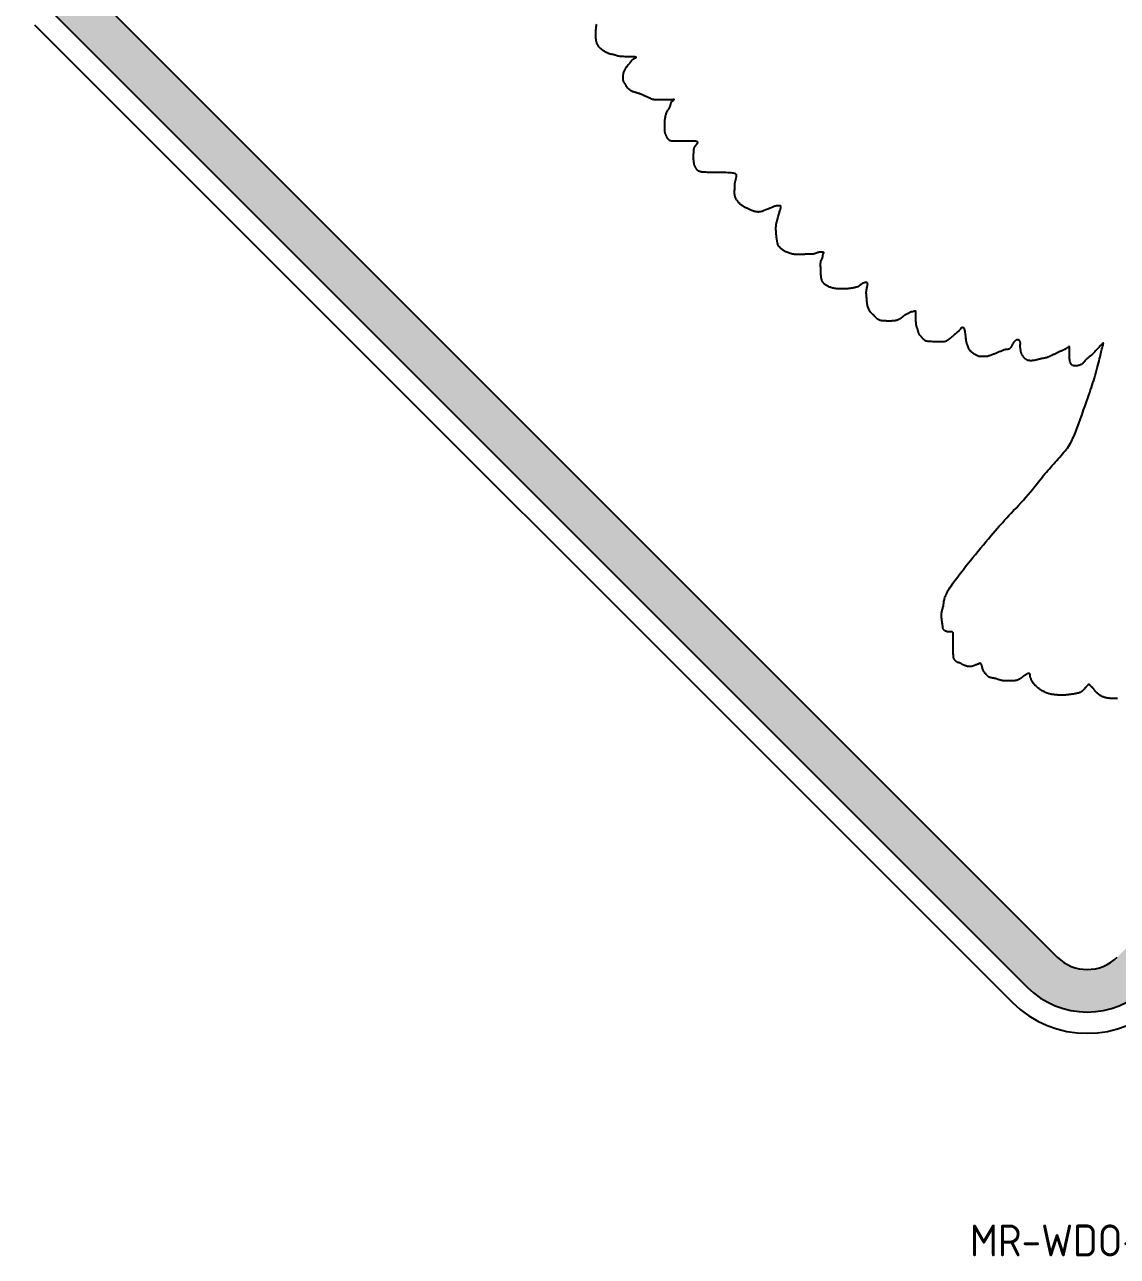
# Model space of a CAD drawing. Extents: x 126 to 330, y 31 to 256.
# Drawn here: x 128 to 230.7, y 30.9 to 146.7 of the extents above; entities that cross this region are included whole.
import ezdxf

# ---------------------------------------------------------------- set-up
doc = ezdxf.new("R2010")
doc.units = 0
doc.linetypes.add('CENTERX2', pattern=[101.6, 63.5, -12.7, 12.7, -12.7])
for name, color, linetype in [('L35', 3, 'CONTINUOUS'), ('T25', 1, 'CONTINUOUS'), ('TBLK25', 1, 'CONTINUOUS')]:
    doc.layers.add(name, color=color, linetype=linetype)
doc.styles.add('ISO', font='iso.shx')

msp = doc.modelspace()

# ---------------------------------------------------------------- hatches: boundary and pattern name
at = {"layer": 'TBLK25', "linetype": 'CENTERX2'}
h = msp.add_hatch(color=256, dxfattribs=at)
h.paths.add_polyline_path([(322.67, 156.64, -0.198872), (323.84, 153.82), (327.84, 153.82, 0.198872), (325.49, 159.47), (233.57, 251.4, 0.198872), (227.91, 253.74), (227.91, 249.74, -0.198872), (230.74, 248.57)])
h.paths.add_polyline_path([(225.09, 248.57, -0.198952), (227.91, 249.74), (227.91, 253.74, 0.198952), (222.26, 251.4), (130.33, 159.47, 0.198872), (127.99, 153.82), (131.99, 153.82, -0.198872), (133.16, 156.64)])
h.paths.add_polyline_path([(222.26, 56.23, 0.198925), (227.91, 53.89), (227.91, 57.89, -0.198897), (225.09, 59.06), (133.16, 150.99, -0.198952), (131.99, 153.82), (127.99, 153.82, 0.198952), (130.33, 148.16)])
h.paths.add_polyline_path([(230.74, 59.06, -0.198928), (227.91, 57.89), (227.91, 53.89, 0.1989), (233.57, 56.23), (325.49, 148.16, 0.198952), (327.84, 153.82), (323.84, 153.82, -0.198952), (322.67, 150.99)])

# ---------------------------------------------------------------- linework, layer by layer
at = {"layer": 'L35'}
msp.add_line((128.92, 146.74), (220.84, 54.82), dxfattribs=at)
at = {"layer": 'L35', "linetype": 'Continuous'}
msp.add_lwpolyline([(230.75, 83.36), (230.66, 83.36), (230.56, 83.36), (230.47, 83.36), (230.38, 83.36), (230.3, 83.37), (230.22, 83.37), (230.15, 83.37), (230.08, 83.38), (230.02, 83.38), (229.96, 83.39), (229.9, 83.4), (229.84, 83.41), (229.78, 83.42), (229.72, 83.43), (229.66, 83.45), (229.59, 83.46), (229.53, 83.48), (229.47, 83.5), (229.41, 83.52), (229.35, 83.54), (229.29, 83.57), (229.23, 83.59), (229.18, 83.62), (229.13, 83.65), (229.08, 83.68), (229.04, 83.71), (229, 83.74), (228.96, 83.78), (228.92, 83.81), (228.89, 83.84), (228.86, 83.87), (228.82, 83.9), (228.79, 83.93), (228.77, 83.95), (228.74, 83.98), (228.71, 84.01), (228.69, 84.04), (228.66, 84.07), (228.64, 84.1), (228.62, 84.13), (228.6, 84.17), (228.57, 84.2), (228.55, 84.23), (228.53, 84.26), (228.51, 84.29), (228.48, 84.32), (228.46, 84.34), (228.43, 84.37), (228.41, 84.39), (228.38, 84.41), (228.36, 84.44), (228.33, 84.46), (228.31, 84.48), (228.28, 84.5), (228.26, 84.53), (228.24, 84.55), (228.22, 84.58), (228.2, 84.6), (228.18, 84.62), (228.16, 84.64), (228.14, 84.66), (228.12, 84.68), (228.11, 84.69), (228.09, 84.7), (228.07, 84.7), (228.06, 84.7), (228.05, 84.7), (228.03, 84.7), (228.02, 84.69), (228, 84.69), (227.99, 84.67), (227.98, 84.66), (227.96, 84.64), (227.95, 84.63), (227.93, 84.61), (227.92, 84.59), (227.9, 84.57), (227.89, 84.55), (227.87, 84.53), (227.85, 84.51), (227.83, 84.49), (227.81, 84.46), (227.79, 84.44), (227.76, 84.41), (227.73, 84.38), (227.7, 84.34), (227.66, 84.3), (227.62, 84.26), (227.58, 84.22), (227.54, 84.17), (227.5, 84.13), (227.45, 84.08), (227.4, 84.04), (227.35, 84.01), (227.31, 83.98), (227.26, 83.95), (227.21, 83.93), (227.16, 83.91), (227.1, 83.89), (227.05, 83.87), (226.99, 83.86), (226.92, 83.85), (226.85, 83.83), (226.78, 83.82), (226.7, 83.81), (226.62, 83.79), (226.54, 83.78), (226.46, 83.77), (226.38, 83.76), (226.3, 83.75), (226.22, 83.74), (226.15, 83.73), (226.08, 83.72), (226.01, 83.71), (225.94, 83.71), (225.87, 83.7), (225.81, 83.7), (225.75, 83.69), (225.69, 83.69), (225.63, 83.69), (225.57, 83.69), (225.51, 83.69), (225.46, 83.69), (225.4, 83.69), (225.34, 83.69), (225.28, 83.69), (225.22, 83.7), (225.15, 83.7), (225.09, 83.71), (225.03, 83.71), (224.96, 83.72), (224.9, 83.72), (224.83, 83.73), (224.77, 83.74), (224.7, 83.75), (224.64, 83.75), (224.57, 83.76), (224.51, 83.77), (224.44, 83.79), (224.37, 83.8), (224.3, 83.82), (224.22, 83.85), (224.14, 83.88), (224.06, 83.91), (223.98, 83.95), (223.89, 83.99), (223.81, 84.03), (223.73, 84.07), (223.65, 84.11), (223.58, 84.15), (223.52, 84.19), (223.46, 84.23), (223.41, 84.27), (223.36, 84.31), (223.31, 84.34), (223.27, 84.38), (223.23, 84.41), (223.19, 84.45), (223.15, 84.49), (223.11, 84.53), (223.06, 84.57), (223.02, 84.61), (222.99, 84.65), (222.95, 84.7), (222.91, 84.74), (222.87, 84.79), (222.83, 84.85), (222.8, 84.9), (222.76, 84.95), (222.73, 85.01), (222.7, 85.06), (222.67, 85.11), (222.65, 85.16), (222.63, 85.21), (222.61, 85.25), (222.59, 85.29), (222.58, 85.32), (222.57, 85.36), (222.56, 85.39), (222.55, 85.42), (222.55, 85.45), (222.55, 85.48), (222.54, 85.51), (222.54, 85.54), (222.54, 85.57), (222.53, 85.6), (222.53, 85.63), (222.52, 85.65), (222.51, 85.68), (222.5, 85.69), (222.49, 85.71), (222.47, 85.72), (222.45, 85.73), (222.42, 85.73), (222.39, 85.73), (222.37, 85.72), (222.33, 85.72), (222.3, 85.7), (222.27, 85.69), (222.23, 85.67), (222.19, 85.65), (222.16, 85.63), (222.12, 85.61), (222.08, 85.58), (222.05, 85.56), (222.01, 85.53), (221.98, 85.51), (221.95, 85.49), (221.92, 85.46), (221.89, 85.44), (221.86, 85.42), (221.83, 85.4), (221.8, 85.38), (221.77, 85.35), (221.74, 85.33), (221.71, 85.3), (221.67, 85.28), (221.64, 85.25), (221.6, 85.23), (221.57, 85.21), (221.53, 85.18), (221.49, 85.16), (221.45, 85.14), (221.4, 85.13), (221.36, 85.11), (221.31, 85.1), (221.26, 85.08), (221.21, 85.07), (221.16, 85.06), (221.1, 85.05), (221.04, 85.05), (220.98, 85.04), (220.92, 85.04), (220.85, 85.04), (220.78, 85.04), (220.71, 85.04), (220.64, 85.04), (220.57, 85.04), (220.49, 85.04), (220.42, 85.04), (220.34, 85.04), (220.27, 85.04), (220.19, 85.04), (220.12, 85.04), (220.05, 85.05), (219.98, 85.05), (219.92, 85.06), (219.86, 85.07), (219.81, 85.08), (219.75, 85.09), (219.7, 85.11), (219.65, 85.12), (219.6, 85.14), (219.55, 85.15), (219.5, 85.17), (219.45, 85.19), (219.39, 85.21), (219.34, 85.22), (219.29, 85.24), (219.24, 85.26), (219.19, 85.27), (219.13, 85.28), (219.08, 85.29), (219.03, 85.3), (218.99, 85.3), (218.94, 85.31), (218.89, 85.32), (218.85, 85.33), (218.8, 85.34), (218.76, 85.35), (218.71, 85.37), (218.67, 85.39), (218.63, 85.42), (218.58, 85.45), (218.54, 85.49), (218.5, 85.53), (218.46, 85.57), (218.41, 85.62), (218.37, 85.68), (218.32, 85.73), (218.28, 85.79), (218.24, 85.85), (218.2, 85.92), (218.16, 85.98), (218.13, 86.05), (218.1, 86.12), (218.07, 86.19), (218.05, 86.25), (218.03, 86.32), (218.02, 86.38), (218.01, 86.44), (217.99, 86.49), (217.98, 86.54), (217.96, 86.58), (217.94, 86.61), (217.92, 86.64), (217.9, 86.66), (217.88, 86.67), (217.86, 86.68), (217.84, 86.69), (217.82, 86.69), (217.8, 86.69), (217.78, 86.68), (217.77, 86.68), (217.76, 86.67), (217.74, 86.66), (217.73, 86.65), (217.71, 86.63), (217.69, 86.62), (217.67, 86.61), (217.64, 86.6), (217.61, 86.59), (217.57, 86.58), (217.54, 86.57), (217.5, 86.55), (217.46, 86.54), (217.42, 86.53), (217.38, 86.51), (217.34, 86.5), (217.3, 86.48), (217.27, 86.46), (217.23, 86.45), (217.19, 86.43), (217.15, 86.42), (217.11, 86.4), (217.07, 86.39), (217.02, 86.38), (216.98, 86.38), (216.93, 86.37), (216.88, 86.37), (216.82, 86.37), (216.77, 86.38), (216.72, 86.38), (216.66, 86.39), (216.61, 86.4), (216.56, 86.42), (216.5, 86.43), (216.45, 86.45), (216.4, 86.47), (216.36, 86.48), (216.31, 86.5), (216.28, 86.52), (216.24, 86.53), (216.21, 86.55), (216.18, 86.57), (216.15, 86.58), (216.13, 86.59), (216.11, 86.61), (216.09, 86.62), (216.07, 86.64), (216.05, 86.65), (216.03, 86.66), (216.01, 86.67), (215.99, 86.69), (215.96, 86.7), (215.94, 86.71), (215.92, 86.72), (215.9, 86.73), (215.87, 86.73), (215.85, 86.74), (215.82, 86.74), (215.79, 86.75), (215.77, 86.75), (215.74, 86.76), (215.71, 86.77), (215.68, 86.79), (215.65, 86.81), (215.62, 86.83), (215.59, 86.86), (215.56, 86.88), (215.53, 86.91), (215.5, 86.94), (215.47, 86.97), (215.44, 87), (215.42, 87.03), (215.4, 87.07), (215.38, 87.1), (215.37, 87.13), (215.36, 87.17), (215.34, 87.22), (215.34, 87.28), (215.33, 87.34), (215.32, 87.41), (215.32, 87.49), (215.31, 87.58), (215.31, 87.68), (215.31, 87.79), (215.31, 87.9), (215.31, 88.02), (215.31, 88.15), (215.31, 88.28), (215.31, 88.41), (215.31, 88.55), (215.31, 88.68), (215.31, 88.81), (215.31, 88.93), (215.31, 89.04), (215.31, 89.14), (215.31, 89.23), (215.31, 89.31), (215.31, 89.37), (215.31, 89.42), (215.3, 89.47), (215.29, 89.51), (215.29, 89.54), (215.27, 89.57), (215.26, 89.59), (215.24, 89.6), (215.22, 89.62), (215.2, 89.63), (215.17, 89.64), (215.14, 89.64), (215.11, 89.65), (215.08, 89.65), (215.05, 89.65), (215.02, 89.64), (214.99, 89.64), (214.96, 89.64), (214.92, 89.64), (214.89, 89.64), (214.86, 89.64), (214.82, 89.64), (214.79, 89.64), (214.75, 89.65), (214.72, 89.66), (214.69, 89.67), (214.66, 89.68), (214.62, 89.7), (214.59, 89.71), (214.56, 89.73), (214.53, 89.75), (214.5, 89.76), (214.47, 89.78), (214.45, 89.8), (214.43, 89.83), (214.4, 89.85), (214.39, 89.87), (214.37, 89.9), (214.36, 89.93), (214.35, 89.96), (214.34, 89.99), (214.34, 90.03), (214.33, 90.07), (214.33, 90.11), (214.32, 90.16), (214.32, 90.21), (214.31, 90.28), (214.3, 90.34), (214.29, 90.41), (214.28, 90.48), (214.27, 90.56), (214.26, 90.64), (214.25, 90.71), (214.24, 90.79), (214.23, 90.87), (214.22, 90.95), (214.21, 91.02), (214.21, 91.1), (214.2, 91.17), (214.21, 91.25), (214.21, 91.32), (214.22, 91.4), (214.23, 91.47), (214.25, 91.54), (214.26, 91.62), (214.28, 91.69), (214.3, 91.77), (214.32, 91.85), (214.34, 91.92), (214.36, 92), (214.38, 92.08), (214.39, 92.16), (214.4, 92.24), (214.42, 92.32), (214.43, 92.4), (214.44, 92.49), (214.46, 92.58), (214.48, 92.67), (214.5, 92.76), (214.53, 92.86), (214.56, 92.96), (214.6, 93.06), (214.65, 93.17), (214.7, 93.29), (214.76, 93.42), (214.84, 93.55), (214.93, 93.69), (215.02, 93.85), (215.13, 94), (215.24, 94.16), (215.36, 94.33), (215.48, 94.5), (215.61, 94.66), (215.73, 94.83), (215.86, 95), (215.99, 95.16), (216.12, 95.33), (216.26, 95.51), (216.41, 95.7), (216.57, 95.9), (216.75, 96.12), (216.94, 96.36), (217.16, 96.63), (217.39, 96.91), (217.63, 97.21), (217.88, 97.51), (218.14, 97.81), (218.38, 98.11), (218.62, 98.4), (218.85, 98.66), (219.05, 98.91), (219.25, 99.14), (219.43, 99.35), (219.61, 99.55), (219.78, 99.75), (219.96, 99.94), (220.14, 100.14), (220.34, 100.35), (220.54, 100.57), (220.76, 100.8), (220.99, 101.04), (221.22, 101.28), (221.45, 101.53), (221.69, 101.79), (221.92, 102.04), (222.14, 102.3), (222.36, 102.55), (222.56, 102.8), (222.76, 103.04), (222.95, 103.28), (223.13, 103.51), (223.3, 103.73), (223.47, 103.94), (223.63, 104.14), (223.78, 104.32), (223.93, 104.5), (224.07, 104.67), (224.21, 104.83), (224.35, 104.98), (224.48, 105.14), (224.62, 105.29), (224.76, 105.44), (224.9, 105.6), (225.04, 105.76), (225.18, 105.92), (225.32, 106.08), (225.45, 106.23), (225.59, 106.39), (225.71, 106.53), (225.83, 106.67), (225.94, 106.8), (226.05, 106.93), (226.15, 107.07), (226.25, 107.23), (226.35, 107.4), (226.46, 107.6), (226.57, 107.85), (226.7, 108.13), (226.83, 108.47), (226.97, 108.84), (227.12, 109.25), (227.27, 109.67), (227.42, 110.09), (227.57, 110.51), (227.71, 110.91), (227.83, 111.28), (227.95, 111.61), (228.05, 111.9), (228.15, 112.16), (228.23, 112.4), (228.31, 112.62), (228.38, 112.84), (228.45, 113.05), (228.52, 113.27), (228.59, 113.5), (228.65, 113.74), (228.72, 113.98), (228.79, 114.22), (228.85, 114.46), (228.91, 114.69), (228.96, 114.92), (229.02, 115.13), (229.07, 115.32), (229.11, 115.5), (229.15, 115.66), (229.19, 115.82), (229.23, 115.96), (229.26, 116.09), (229.29, 116.21), (229.32, 116.32), (229.35, 116.43), (229.38, 116.53), (229.4, 116.62), (229.42, 116.69), (229.43, 116.75), (229.42, 116.79), (229.41, 116.81), (229.38, 116.8), (229.33, 116.77), (229.28, 116.71), (229.21, 116.64), (229.13, 116.55), (229.05, 116.45), (228.96, 116.35), (228.87, 116.25), (228.78, 116.15), (228.7, 116.06), (228.62, 115.98), (228.55, 115.9), (228.47, 115.83), (228.4, 115.76), (228.33, 115.7), (228.26, 115.64), (228.2, 115.58), (228.13, 115.52), (228.06, 115.47), (228, 115.41), (227.93, 115.36), (227.87, 115.31), (227.82, 115.26), (227.77, 115.21), (227.72, 115.17), (227.68, 115.12), (227.64, 115.08), (227.61, 115.05), (227.58, 115.01), (227.55, 114.98), (227.53, 114.95), (227.5, 114.92), (227.48, 114.89), (227.45, 114.86), (227.42, 114.84), (227.39, 114.81), (227.36, 114.79), (227.32, 114.77), (227.29, 114.76), (227.26, 114.74), (227.22, 114.73), (227.19, 114.71), (227.15, 114.7), (227.12, 114.69), (227.09, 114.68), (227.05, 114.68), (227.02, 114.67), (226.99, 114.67), (226.95, 114.66), (226.92, 114.66), (226.88, 114.66), (226.85, 114.66), (226.82, 114.66), (226.78, 114.66), (226.75, 114.66), (226.72, 114.66), (226.69, 114.66), (226.66, 114.67), (226.63, 114.67), (226.6, 114.68), (226.58, 114.68), (226.55, 114.69), (226.53, 114.7), (226.5, 114.71), (226.48, 114.73), (226.46, 114.74), (226.45, 114.76), (226.43, 114.77), (226.41, 114.79), (226.4, 114.81), (226.38, 114.83), (226.37, 114.86), (226.36, 114.88), (226.34, 114.9), (226.33, 114.93), (226.32, 114.96), (226.3, 114.99), (226.29, 115.02), (226.28, 115.06), (226.27, 115.1), (226.27, 115.15), (226.26, 115.2), (226.26, 115.26), (226.25, 115.33), (226.25, 115.4), (226.25, 115.47), (226.25, 115.55), (226.25, 115.64), (226.25, 115.73), (226.25, 115.82), (226.25, 115.91), (226.25, 116.01), (226.25, 116.1), (226.25, 116.18), (226.24, 116.26), (226.24, 116.33), (226.24, 116.38), (226.24, 116.42), (226.23, 116.45), (226.22, 116.47), (226.22, 116.47), (226.21, 116.47), (226.19, 116.46), (226.18, 116.45), (226.16, 116.43), (226.14, 116.41), (226.11, 116.39), (226.08, 116.38), (226.05, 116.36), (226.02, 116.34), (225.99, 116.32), (225.96, 116.3), (225.92, 116.28), (225.89, 116.26), (225.86, 116.24), (225.82, 116.22), (225.79, 116.2), (225.75, 116.18), (225.72, 116.16), (225.68, 116.14), (225.64, 116.12), (225.61, 116.11), (225.57, 116.09), (225.53, 116.07), (225.49, 116.06), (225.45, 116.04), (225.4, 116.03), (225.36, 116.01), (225.32, 115.99), (225.27, 115.97), (225.23, 115.94), (225.18, 115.92), (225.14, 115.9), (225.09, 115.87), (225.04, 115.85), (224.99, 115.82), (224.94, 115.8), (224.89, 115.77), (224.84, 115.75), (224.79, 115.73), (224.73, 115.71), (224.68, 115.69), (224.63, 115.66), (224.58, 115.64), (224.53, 115.62), (224.49, 115.59), (224.44, 115.57), (224.4, 115.55), (224.35, 115.52), (224.3, 115.5), (224.26, 115.48), (224.21, 115.46), (224.15, 115.44), (224.1, 115.42), (224.04, 115.41), (223.98, 115.4), (223.92, 115.38), (223.85, 115.37), (223.78, 115.36), (223.72, 115.35), (223.65, 115.34), (223.58, 115.32), (223.51, 115.31), (223.45, 115.29), (223.38, 115.28), (223.32, 115.26), (223.26, 115.24), (223.21, 115.23), (223.15, 115.21), (223.1, 115.2), (223.06, 115.19), (223.02, 115.18), (222.97, 115.17), (222.93, 115.16), (222.89, 115.16), (222.85, 115.15), (222.8, 115.15), (222.75, 115.15), (222.7, 115.14), (222.65, 115.14), (222.59, 115.14), (222.54, 115.14), (222.49, 115.15), (222.44, 115.15), (222.4, 115.16), (222.35, 115.17), (222.31, 115.17), (222.28, 115.19), (222.25, 115.2), (222.22, 115.21), (222.19, 115.23), (222.17, 115.24), (222.14, 115.26), (222.12, 115.27), (222.1, 115.29), (222.07, 115.31), (222.05, 115.34), (222.03, 115.36), (222, 115.39), (221.98, 115.41), (221.95, 115.45), (221.93, 115.48), (221.9, 115.52), (221.87, 115.56), (221.84, 115.6), (221.81, 115.65), (221.78, 115.7), (221.76, 115.74), (221.74, 115.79), (221.72, 115.84), (221.7, 115.88), (221.69, 115.93), (221.68, 115.98), (221.67, 116.02), (221.66, 116.07), (221.65, 116.11), (221.65, 116.15), (221.64, 116.19), (221.63, 116.23), (221.63, 116.27), (221.62, 116.31), (221.62, 116.34), (221.61, 116.39), (221.61, 116.43), (221.61, 116.47), (221.61, 116.52), (221.61, 116.57), (221.61, 116.63), (221.62, 116.68), (221.62, 116.73), (221.62, 116.78), (221.62, 116.83), (221.61, 116.87), (221.6, 116.91), (221.59, 116.94), (221.58, 116.97), (221.56, 117), (221.54, 117.02), (221.52, 117.04), (221.5, 117.06), (221.48, 117.07), (221.46, 117.08), (221.44, 117.09), (221.42, 117.1), (221.4, 117.11), (221.38, 117.11), (221.35, 117.11), (221.33, 117.11), (221.3, 117.11), (221.28, 117.1), (221.25, 117.09), (221.22, 117.07), (221.18, 117.05), (221.15, 117.03), (221.12, 117), (221.08, 116.96), (221.05, 116.93), (221.02, 116.88), (220.98, 116.84), (220.95, 116.79), (220.92, 116.73), (220.89, 116.68), (220.86, 116.62), (220.83, 116.57), (220.8, 116.52), (220.77, 116.47), (220.75, 116.42), (220.72, 116.38), (220.7, 116.34), (220.67, 116.31), (220.64, 116.28), (220.61, 116.25), (220.57, 116.23), (220.53, 116.22), (220.49, 116.21), (220.44, 116.2), (220.39, 116.2), (220.34, 116.19), (220.28, 116.19), (220.23, 116.18), (220.17, 116.17), (220.1, 116.15), (220.04, 116.13), (219.98, 116.11), (219.91, 116.08), (219.84, 116.05), (219.78, 116.02), (219.71, 115.99), (219.64, 115.96), (219.58, 115.93), (219.51, 115.9), (219.44, 115.87), (219.37, 115.84), (219.3, 115.82), (219.23, 115.79), (219.16, 115.76), (219.09, 115.74), (219.02, 115.71), (218.95, 115.68), (218.88, 115.66), (218.8, 115.63), (218.73, 115.61), (218.66, 115.59), (218.59, 115.57), (218.52, 115.55), (218.46, 115.54), (218.39, 115.53), (218.33, 115.53), (218.27, 115.52), (218.21, 115.52), (218.15, 115.52), (218.1, 115.52), (218.05, 115.52), (218, 115.52), (217.95, 115.52), (217.9, 115.52), (217.85, 115.53), (217.81, 115.53), (217.76, 115.54), (217.7, 115.55), (217.65, 115.57), (217.59, 115.6), (217.53, 115.62), (217.46, 115.65), (217.4, 115.69), (217.33, 115.73), (217.27, 115.77), (217.2, 115.81), (217.14, 115.85), (217.09, 115.9), (217.04, 115.94), (216.99, 115.99), (216.94, 116.04), (216.9, 116.08), (216.87, 116.14), (216.83, 116.19), (216.8, 116.24), (216.77, 116.3), (216.74, 116.35), (216.72, 116.41), (216.7, 116.47), (216.68, 116.53), (216.66, 116.58), (216.64, 116.64), (216.62, 116.7), (216.6, 116.76), (216.59, 116.82), (216.57, 116.87), (216.56, 116.94), (216.54, 117.01), (216.53, 117.08), (216.52, 117.16), (216.5, 117.25), (216.49, 117.35), (216.48, 117.46), (216.46, 117.56), (216.45, 117.67), (216.44, 117.78), (216.42, 117.88), (216.41, 117.97), (216.39, 118.04), (216.38, 118.1), (216.37, 118.15), (216.35, 118.18), (216.34, 118.2), (216.32, 118.22), (216.31, 118.22), (216.29, 118.23), (216.27, 118.23), (216.25, 118.24), (216.22, 118.24), (216.2, 118.24), (216.18, 118.25), (216.15, 118.25), (216.13, 118.25), (216.11, 118.24), (216.09, 118.23), (216.07, 118.22), (216.05, 118.2), (216.03, 118.19), (216.02, 118.16), (216, 118.14), (215.98, 118.11), (215.96, 118.09), (215.94, 118.06), (215.92, 118.03), (215.9, 118.01), (215.88, 117.98), (215.85, 117.95), (215.82, 117.93), (215.8, 117.9), (215.77, 117.88), (215.74, 117.85), (215.72, 117.83), (215.69, 117.81), (215.66, 117.79), (215.63, 117.76), (215.6, 117.74), (215.57, 117.72), (215.54, 117.69), (215.51, 117.66), (215.48, 117.64), (215.44, 117.61), (215.4, 117.58), (215.37, 117.55), (215.33, 117.52), (215.3, 117.49), (215.26, 117.46), (215.23, 117.43), (215.2, 117.4), (215.17, 117.38), (215.15, 117.36), (215.12, 117.33), (215.1, 117.31), (215.07, 117.29), (215.05, 117.26), (215.02, 117.24), (214.99, 117.22), (214.97, 117.19), (214.94, 117.17), (214.9, 117.14), (214.87, 117.12), (214.84, 117.1), (214.81, 117.07), (214.78, 117.05), (214.75, 117.03), (214.72, 117.01), (214.69, 117), (214.66, 116.98), (214.64, 116.97), (214.61, 116.96), (214.58, 116.95), (214.55, 116.94), (214.53, 116.94), (214.5, 116.93), (214.46, 116.93), (214.42, 116.93), (214.37, 116.93), (214.3, 116.93), (214.22, 116.93), (214.12, 116.93), (214, 116.93), (213.87, 116.93), (213.73, 116.93), (213.58, 116.93), (213.43, 116.93), (213.28, 116.94), (213.15, 116.94), (213.03, 116.95), (212.93, 116.96), (212.84, 116.98), (212.77, 116.99), (212.71, 117.01), (212.67, 117.03), (212.63, 117.05), (212.6, 117.07), (212.57, 117.1), (212.54, 117.12), (212.52, 117.15), (212.49, 117.17), (212.47, 117.2), (212.45, 117.23), (212.42, 117.25), (212.4, 117.28), (212.37, 117.31), (212.34, 117.34), (212.31, 117.38), (212.28, 117.41), (212.25, 117.44), (212.22, 117.48), (212.2, 117.51), (212.17, 117.55), (212.14, 117.58), (212.12, 117.62), (212.1, 117.66), (212.08, 117.7), (212.07, 117.74), (212.05, 117.78), (212.04, 117.81), (212.03, 117.85), (212.02, 117.89), (212.01, 117.93), (212, 117.96), (211.99, 118), (211.98, 118.03), (211.97, 118.07), (211.96, 118.1), (211.95, 118.14), (211.94, 118.17), (211.92, 118.2), (211.91, 118.24), (211.89, 118.28), (211.87, 118.33), (211.86, 118.38), (211.84, 118.44), (211.83, 118.52), (211.82, 118.61), (211.81, 118.72), (211.8, 118.83), (211.8, 118.96), (211.8, 119.09), (211.79, 119.21), (211.79, 119.33), (211.79, 119.44), (211.79, 119.54), (211.79, 119.62), (211.79, 119.68), (211.79, 119.73), (211.79, 119.76), (211.78, 119.79), (211.77, 119.8), (211.76, 119.81), (211.75, 119.81), (211.73, 119.81), (211.71, 119.8), (211.68, 119.8), (211.65, 119.79), (211.62, 119.78), (211.59, 119.77), (211.56, 119.76), (211.53, 119.76), (211.5, 119.75), (211.47, 119.75), (211.44, 119.74), (211.41, 119.74), (211.39, 119.73), (211.36, 119.73), (211.33, 119.72), (211.31, 119.71), (211.28, 119.7), (211.25, 119.69), (211.22, 119.67), (211.2, 119.66), (211.17, 119.64), (211.15, 119.62), (211.12, 119.61), (211.1, 119.59), (211.07, 119.58), (211.05, 119.57), (211.03, 119.56), (211.01, 119.55), (210.99, 119.54), (210.96, 119.53), (210.94, 119.52), (210.92, 119.51), (210.89, 119.5), (210.87, 119.49), (210.84, 119.48), (210.82, 119.46), (210.79, 119.45), (210.76, 119.43), (210.74, 119.42), (210.71, 119.4), (210.68, 119.38), (210.66, 119.35), (210.63, 119.33), (210.6, 119.31), (210.58, 119.28), (210.55, 119.26), (210.53, 119.24), (210.5, 119.22), (210.48, 119.2), (210.46, 119.18), (210.43, 119.16), (210.41, 119.14), (210.38, 119.13), (210.36, 119.11), (210.33, 119.09), (210.29, 119.07), (210.26, 119.05), (210.22, 119.03), (210.18, 119.01), (210.13, 118.98), (210.08, 118.96), (210.03, 118.94), (209.97, 118.92), (209.92, 118.91), (209.85, 118.9), (209.79, 118.89), (209.72, 118.88), (209.65, 118.88), (209.58, 118.88), (209.5, 118.87), (209.42, 118.87), (209.35, 118.87), (209.27, 118.87), (209.19, 118.87), (209.11, 118.87), (209.03, 118.87), (208.96, 118.88), (208.88, 118.88), (208.81, 118.88), (208.74, 118.88), (208.68, 118.89), (208.61, 118.89), (208.55, 118.9), (208.49, 118.91), (208.43, 118.93), (208.37, 118.95), (208.32, 118.98), (208.26, 119.02), (208.19, 119.06), (208.13, 119.11), (208.07, 119.17), (208.01, 119.23), (207.94, 119.29), (207.89, 119.35), (207.83, 119.41), (207.78, 119.46), (207.73, 119.51), (207.68, 119.55), (207.64, 119.59), (207.6, 119.63), (207.57, 119.67), (207.53, 119.71), (207.5, 119.76), (207.46, 119.81), (207.43, 119.87), (207.39, 119.93), (207.36, 120), (207.33, 120.07), (207.3, 120.15), (207.28, 120.23), (207.25, 120.31), (207.24, 120.39), (207.22, 120.47), (207.21, 120.55), (207.2, 120.63), (207.19, 120.71), (207.19, 120.79), (207.18, 120.87), (207.18, 120.95), (207.17, 121.03), (207.16, 121.11), (207.16, 121.18), (207.15, 121.26), (207.14, 121.34), (207.14, 121.41), (207.13, 121.49), (207.13, 121.57), (207.14, 121.65), (207.15, 121.73), (207.16, 121.81), (207.17, 121.9), (207.19, 121.97), (207.21, 122.05), (207.23, 122.12), (207.24, 122.19), (207.25, 122.25), (207.26, 122.3), (207.27, 122.34), (207.27, 122.37), (207.26, 122.4), (207.26, 122.43), (207.25, 122.44), (207.23, 122.46), (207.22, 122.47), (207.2, 122.48), (207.18, 122.49), (207.16, 122.49), (207.13, 122.49), (207.1, 122.49), (207.07, 122.49), (207.04, 122.49), (207.01, 122.48), (206.98, 122.47), (206.94, 122.46), (206.9, 122.45), (206.86, 122.44), (206.83, 122.42), (206.79, 122.41), (206.75, 122.39), (206.71, 122.36), (206.68, 122.34), (206.64, 122.31), (206.6, 122.28), (206.57, 122.25), (206.53, 122.23), (206.5, 122.2), (206.46, 122.17), (206.42, 122.15), (206.39, 122.12), (206.35, 122.1), (206.31, 122.09), (206.26, 122.07), (206.22, 122.05), (206.17, 122.04), (206.12, 122.02), (206.06, 122.01), (206, 122), (205.94, 121.98), (205.87, 121.97), (205.8, 121.96), (205.73, 121.95), (205.65, 121.94), (205.57, 121.93), (205.48, 121.92), (205.4, 121.91), (205.31, 121.91), (205.22, 121.91), (205.13, 121.91), (205.04, 121.9), (204.95, 121.9), (204.85, 121.9), (204.76, 121.9), (204.67, 121.9), (204.58, 121.9), (204.49, 121.91), (204.4, 121.91), (204.32, 121.91), (204.23, 121.92), (204.14, 121.93), (204.06, 121.95), (203.98, 121.97), (203.89, 121.99), (203.81, 122.02), (203.73, 122.04), (203.66, 122.07), (203.59, 122.11), (203.52, 122.14), (203.45, 122.17), (203.4, 122.21), (203.34, 122.24), (203.29, 122.28), (203.25, 122.31), (203.21, 122.34), (203.17, 122.38), (203.13, 122.42), (203.1, 122.45), (203.07, 122.49), (203.05, 122.53), (203.02, 122.57), (203, 122.61), (202.98, 122.65), (202.96, 122.7), (202.95, 122.75), (202.93, 122.8), (202.92, 122.85), (202.91, 122.9), (202.9, 122.96), (202.89, 123.02), (202.88, 123.08), (202.88, 123.14), (202.87, 123.21), (202.87, 123.27), (202.87, 123.34), (202.86, 123.41), (202.86, 123.48), (202.86, 123.56), (202.86, 123.63), (202.86, 123.71), (202.85, 123.78), (202.85, 123.86), (202.85, 123.94), (202.84, 124.02), (202.84, 124.09), (202.84, 124.17), (202.84, 124.24), (202.84, 124.31), (202.85, 124.38), (202.86, 124.45), (202.87, 124.5), (202.89, 124.56), (202.92, 124.61), (202.94, 124.66), (202.96, 124.7), (202.99, 124.74), (203.01, 124.78), (203.02, 124.82), (203.03, 124.86), (203.04, 124.91), (203.04, 124.95), (203.05, 124.98), (203.05, 125.02), (203.05, 125.06), (203.06, 125.1), (203.07, 125.13), (203.08, 125.16), (203.09, 125.19), (203.11, 125.22), (203.12, 125.25), (203.13, 125.27), (203.13, 125.3), (203.12, 125.31), (203.1, 125.33), (203.07, 125.34), (203.03, 125.35), (202.98, 125.36), (202.93, 125.36), (202.87, 125.36), (202.81, 125.35), (202.75, 125.35), (202.7, 125.34), (202.64, 125.33), (202.6, 125.31), (202.55, 125.3), (202.51, 125.28), (202.47, 125.27), (202.44, 125.25), (202.4, 125.24), (202.36, 125.22), (202.33, 125.21), (202.29, 125.2), (202.24, 125.19), (202.2, 125.18), (202.15, 125.17), (202.09, 125.17), (202.03, 125.16), (201.96, 125.16), (201.88, 125.16), (201.79, 125.15), (201.7, 125.15), (201.61, 125.15), (201.51, 125.15), (201.41, 125.15), (201.31, 125.14), (201.21, 125.14), (201.11, 125.14), (201.02, 125.13), (200.92, 125.13), (200.83, 125.13), (200.74, 125.12), (200.65, 125.12), (200.56, 125.13), (200.47, 125.13), (200.38, 125.14), (200.28, 125.15), (200.19, 125.17), (200.1, 125.19), (200.01, 125.21), (199.92, 125.24), (199.83, 125.27), (199.74, 125.3), (199.65, 125.34), (199.57, 125.38), (199.48, 125.43), (199.4, 125.48), (199.33, 125.53), (199.26, 125.57), (199.19, 125.62), (199.13, 125.67), (199.08, 125.72), (199.03, 125.76), (198.99, 125.81), (198.95, 125.85), (198.91, 125.9), (198.88, 125.94), (198.86, 125.99), (198.83, 126.03), (198.82, 126.08), (198.8, 126.13), (198.79, 126.18), (198.78, 126.23), (198.77, 126.28), (198.76, 126.33), (198.75, 126.38), (198.74, 126.43), (198.74, 126.48), (198.73, 126.52), (198.72, 126.57), (198.72, 126.61), (198.71, 126.66), (198.7, 126.71), (198.7, 126.76), (198.69, 126.82), (198.68, 126.88), (198.68, 126.94), (198.67, 127.01), (198.66, 127.07), (198.66, 127.14), (198.65, 127.22), (198.65, 127.29), (198.65, 127.36), (198.64, 127.43), (198.64, 127.5), (198.64, 127.57), (198.64, 127.64), (198.64, 127.7), (198.65, 127.77), (198.65, 127.84), (198.66, 127.91), (198.67, 127.98), (198.69, 128.04), (198.7, 128.11), (198.72, 128.19), (198.74, 128.26), (198.76, 128.34), (198.78, 128.42), (198.81, 128.5), (198.83, 128.59), (198.86, 128.69), (198.88, 128.78), (198.91, 128.88), (198.93, 128.97), (198.96, 129.07), (198.98, 129.15), (199.01, 129.23), (199.03, 129.31), (199.05, 129.37), (199.07, 129.43), (199.09, 129.49), (199.1, 129.53), (199.11, 129.57), (199.11, 129.6), (199.11, 129.63), (199.11, 129.65), (199.1, 129.67), (199.08, 129.68), (199.06, 129.69), (199.03, 129.69), (199, 129.69), (198.97, 129.69), (198.93, 129.69), (198.9, 129.69), (198.86, 129.69), (198.81, 129.69), (198.77, 129.69), (198.73, 129.69), (198.68, 129.69), (198.64, 129.68), (198.6, 129.68), (198.56, 129.67), (198.52, 129.66), (198.48, 129.65), (198.45, 129.64), (198.41, 129.62), (198.38, 129.61), (198.34, 129.59), (198.3, 129.58), (198.26, 129.56), (198.23, 129.54), (198.19, 129.52), (198.15, 129.5), (198.11, 129.49), (198.06, 129.47), (198.02, 129.45), (197.98, 129.43), (197.93, 129.42), (197.89, 129.4), (197.84, 129.38), (197.8, 129.37), (197.75, 129.35), (197.71, 129.34), (197.67, 129.32), (197.63, 129.31), (197.59, 129.29), (197.55, 129.27), (197.51, 129.25), (197.47, 129.23), (197.43, 129.22), (197.39, 129.2), (197.35, 129.18), (197.31, 129.17), (197.26, 129.16), (197.22, 129.15), (197.17, 129.14), (197.12, 129.13), (197.06, 129.13), (197.01, 129.12), (196.96, 129.12), (196.9, 129.13), (196.85, 129.13), (196.8, 129.14), (196.74, 129.15), (196.69, 129.16), (196.64, 129.17), (196.59, 129.18), (196.54, 129.2), (196.49, 129.22), (196.44, 129.23), (196.4, 129.25), (196.35, 129.27), (196.31, 129.29), (196.27, 129.31), (196.22, 129.33), (196.18, 129.35), (196.14, 129.37), (196.09, 129.39), (196.05, 129.41), (196, 129.43), (195.95, 129.45), (195.91, 129.47), (195.86, 129.49), (195.81, 129.52), (195.77, 129.54), (195.72, 129.56), (195.67, 129.59), (195.62, 129.62), (195.58, 129.64), (195.53, 129.67), (195.49, 129.7), (195.44, 129.73), (195.4, 129.77), (195.35, 129.8), (195.31, 129.84), (195.27, 129.87), (195.23, 129.91), (195.19, 129.96), (195.15, 130), (195.11, 130.04), (195.07, 130.09), (195.04, 130.14), (195, 130.19), (194.97, 130.24), (194.93, 130.29), (194.9, 130.34), (194.88, 130.39), (194.85, 130.44), (194.83, 130.49), (194.81, 130.53), (194.79, 130.58), (194.78, 130.63), (194.77, 130.67), (194.76, 130.72), (194.76, 130.77), (194.75, 130.83), (194.75, 130.89), (194.75, 130.95), (194.75, 131.02), (194.75, 131.09), (194.75, 131.16), (194.76, 131.24), (194.76, 131.31), (194.76, 131.38), (194.76, 131.45), (194.77, 131.51), (194.77, 131.57), (194.77, 131.63), (194.77, 131.68), (194.77, 131.73), (194.78, 131.78), (194.78, 131.82), (194.79, 131.87), (194.79, 131.91), (194.8, 131.95), (194.81, 131.99), (194.82, 132.03), (194.84, 132.07), (194.85, 132.11), (194.86, 132.15), (194.87, 132.19), (194.88, 132.23), (194.89, 132.26), (194.9, 132.3), (194.9, 132.33), (194.91, 132.37), (194.92, 132.41), (194.92, 132.44), (194.93, 132.48), (194.94, 132.52), (194.94, 132.55), (194.94, 132.59), (194.93, 132.63), (194.91, 132.66), (194.87, 132.69), (194.82, 132.72), (194.75, 132.75), (194.66, 132.77), (194.55, 132.79), (194.42, 132.8), (194.27, 132.81), (194.11, 132.82), (193.93, 132.83), (193.75, 132.84), (193.55, 132.84), (193.35, 132.84), (193.14, 132.84), (192.94, 132.85), (192.73, 132.85), (192.54, 132.85), (192.36, 132.85), (192.2, 132.85), (192.06, 132.86), (191.95, 132.86), (191.85, 132.87), (191.78, 132.87), (191.72, 132.88), (191.67, 132.88), (191.63, 132.89), (191.6, 132.9), (191.57, 132.9), (191.53, 132.91), (191.5, 132.92), (191.47, 132.92), (191.44, 132.93), (191.41, 132.95), (191.38, 132.96), (191.35, 132.97), (191.32, 132.99), (191.3, 133.01), (191.27, 133.04), (191.25, 133.07), (191.22, 133.1), (191.2, 133.13), (191.18, 133.16), (191.16, 133.19), (191.14, 133.22), (191.12, 133.25), (191.1, 133.28), (191.08, 133.31), (191.06, 133.34), (191.04, 133.37), (191.03, 133.4), (191.01, 133.43), (191, 133.47), (190.98, 133.51), (190.97, 133.55), (190.96, 133.59), (190.95, 133.64), (190.95, 133.69), (190.94, 133.74), (190.93, 133.79), (190.92, 133.84), (190.92, 133.9), (190.91, 133.95), (190.91, 134.01), (190.9, 134.07), (190.9, 134.13), (190.89, 134.18), (190.89, 134.24), (190.89, 134.3), (190.89, 134.36), (190.89, 134.41), (190.89, 134.47), (190.9, 134.52), (190.9, 134.58), (190.91, 134.63), (190.91, 134.68), (190.92, 134.73), (190.92, 134.78), (190.92, 134.83), (190.92, 134.88), (190.93, 134.93), (190.93, 134.97), (190.93, 135.01), (190.94, 135.06), (190.94, 135.09), (190.95, 135.13), (190.96, 135.16), (190.97, 135.2), (190.98, 135.23), (191, 135.25), (191.01, 135.28), (191.03, 135.31), (191.05, 135.34), (191.07, 135.36), (191.09, 135.39), (191.12, 135.42), (191.14, 135.45), (191.16, 135.47), (191.19, 135.5), (191.21, 135.53), (191.23, 135.55), (191.25, 135.58), (191.27, 135.61), (191.28, 135.63), (191.29, 135.66), (191.29, 135.68), (191.28, 135.7), (191.27, 135.72), (191.25, 135.73), (191.22, 135.75), (191.18, 135.75), (191.13, 135.76), (191.07, 135.77), (191, 135.77), (190.93, 135.77), (190.85, 135.77), (190.76, 135.77), (190.67, 135.77), (190.58, 135.77), (190.48, 135.77), (190.38, 135.77), (190.28, 135.77), (190.17, 135.77), (190.07, 135.77), (189.97, 135.77), (189.87, 135.77), (189.77, 135.77), (189.67, 135.77), (189.58, 135.77), (189.49, 135.77), (189.4, 135.77), (189.32, 135.77), (189.25, 135.77), (189.17, 135.77), (189.11, 135.77), (189.04, 135.77), (188.99, 135.77), (188.93, 135.78), (188.88, 135.78), (188.83, 135.79), (188.79, 135.8), (188.74, 135.81), (188.7, 135.82), (188.67, 135.84), (188.63, 135.86), (188.6, 135.88), (188.56, 135.91), (188.53, 135.94), (188.51, 135.97), (188.48, 136), (188.46, 136.04), (188.43, 136.08), (188.41, 136.13), (188.39, 136.17), (188.37, 136.21), (188.35, 136.26), (188.33, 136.3), (188.31, 136.35), (188.29, 136.39), (188.27, 136.43), (188.25, 136.47), (188.23, 136.52), (188.22, 136.56), (188.21, 136.61), (188.2, 136.65), (188.19, 136.7), (188.19, 136.75), (188.19, 136.8), (188.19, 136.85), (188.19, 136.91), (188.2, 136.96), (188.2, 137.01), (188.2, 137.07), (188.2, 137.12), (188.2, 137.18), (188.19, 137.23), (188.19, 137.28), (188.19, 137.34), (188.18, 137.39), (188.18, 137.45), (188.18, 137.5), (188.18, 137.56), (188.18, 137.61), (188.19, 137.67), (188.19, 137.72), (188.2, 137.78), (188.21, 137.84), (188.22, 137.9), (188.23, 137.96), (188.24, 138.03), (188.25, 138.09), (188.26, 138.16), (188.28, 138.23), (188.3, 138.3), (188.32, 138.37), (188.34, 138.44), (188.37, 138.5), (188.4, 138.57), (188.44, 138.63), (188.48, 138.69), (188.51, 138.74), (188.55, 138.8), (188.59, 138.86), (188.62, 138.91), (188.65, 138.97), (188.68, 139.03), (188.7, 139.09), (188.71, 139.14), (188.73, 139.2), (188.74, 139.25), (188.76, 139.3), (188.77, 139.35), (188.79, 139.39), (188.8, 139.43), (188.82, 139.47), (188.85, 139.5), (188.87, 139.52), (188.89, 139.55), (188.92, 139.57), (188.94, 139.58), (188.97, 139.6), (188.99, 139.62), (189.01, 139.63), (189.03, 139.65), (189.05, 139.66), (189.06, 139.67), (189.07, 139.68), (189.08, 139.69), (189.08, 139.69), (189.08, 139.69), (189.07, 139.69), (189.05, 139.69), (189.01, 139.69), (188.96, 139.69), (188.89, 139.68), (188.8, 139.68), (188.69, 139.67), (188.55, 139.67), (188.38, 139.67), (188.21, 139.67), (188.03, 139.67), (187.85, 139.67), (187.68, 139.67), (187.52, 139.67), (187.39, 139.67), (187.28, 139.68), (187.2, 139.68), (187.13, 139.69), (187.09, 139.7), (187.05, 139.7), (187.02, 139.71), (187, 139.72), (186.97, 139.74), (186.94, 139.75), (186.91, 139.77), (186.87, 139.78), (186.83, 139.8), (186.79, 139.82), (186.74, 139.84), (186.69, 139.86), (186.65, 139.88), (186.6, 139.9), (186.55, 139.92), (186.5, 139.94), (186.46, 139.96), (186.41, 139.99), (186.36, 140.01), (186.31, 140.03), (186.26, 140.05), (186.21, 140.08), (186.16, 140.1), (186.1, 140.13), (186.05, 140.15), (186, 140.18), (185.94, 140.2), (185.88, 140.22), (185.83, 140.24), (185.77, 140.26), (185.71, 140.28), (185.65, 140.3), (185.59, 140.31), (185.53, 140.33), (185.47, 140.35), (185.42, 140.36), (185.36, 140.38), (185.3, 140.4), (185.24, 140.41), (185.19, 140.43), (185.13, 140.46), (185.08, 140.48), (185.03, 140.51), (184.98, 140.53), (184.93, 140.57), (184.89, 140.6), (184.84, 140.64), (184.8, 140.68), (184.76, 140.72), (184.72, 140.77), (184.68, 140.81), (184.65, 140.86), (184.62, 140.9), (184.59, 140.94), (184.56, 140.99), (184.54, 141.03), (184.51, 141.07), (184.49, 141.11), (184.47, 141.14), (184.45, 141.18), (184.43, 141.21), (184.41, 141.24), (184.39, 141.26), (184.37, 141.29), (184.35, 141.32), (184.33, 141.35), (184.32, 141.38), (184.3, 141.42), (184.29, 141.46), (184.28, 141.51), (184.28, 141.56), (184.27, 141.61), (184.27, 141.67), (184.27, 141.73), (184.27, 141.79), (184.27, 141.85), (184.27, 141.91), (184.28, 141.97), (184.28, 142.02), (184.29, 142.07), (184.3, 142.13), (184.31, 142.18), (184.33, 142.23), (184.34, 142.29), (184.36, 142.34), (184.39, 142.4), (184.42, 142.46), (184.45, 142.52), (184.49, 142.58), (184.52, 142.65), (184.56, 142.7), (184.6, 142.76), (184.64, 142.81), (184.67, 142.86), (184.71, 142.91), (184.74, 142.95), (184.78, 142.99), (184.81, 143.02), (184.84, 143.06), (184.87, 143.09), (184.9, 143.13), (184.92, 143.16), (184.95, 143.2), (184.97, 143.23), (185, 143.26), (185.02, 143.29), (185.04, 143.33), (185.07, 143.36), (185.1, 143.39), (185.12, 143.42), (185.15, 143.45), (185.18, 143.48), (185.22, 143.5), (185.25, 143.53), (185.29, 143.55), (185.33, 143.58), (185.37, 143.6), (185.41, 143.62), (185.44, 143.63), (185.48, 143.65), (185.49, 143.66), (185.5, 143.68), (185.48, 143.69), (185.43, 143.7), (185.36, 143.71), (185.25, 143.71), (185.12, 143.72), (184.96, 143.72), (184.79, 143.72), (184.62, 143.73), (184.45, 143.73), (184.3, 143.74), (184.16, 143.74), (184.04, 143.75), (183.95, 143.76), (183.87, 143.77), (183.81, 143.78), (183.76, 143.79), (183.72, 143.8), (183.68, 143.82), (183.64, 143.83), (183.6, 143.84), (183.56, 143.86), (183.52, 143.87), (183.48, 143.88), (183.43, 143.9), (183.39, 143.91), (183.34, 143.92), (183.29, 143.93), (183.24, 143.94), (183.2, 143.95), (183.15, 143.96), (183.1, 143.97), (183.05, 143.98), (183.01, 143.99), (182.96, 144), (182.91, 144.02), (182.86, 144.04), (182.82, 144.06), (182.77, 144.08), (182.72, 144.11), (182.67, 144.13), (182.62, 144.16), (182.57, 144.19), (182.52, 144.22), (182.47, 144.25), (182.42, 144.28), (182.37, 144.32), (182.32, 144.35), (182.27, 144.39), (182.22, 144.43), (182.17, 144.47), (182.12, 144.52), (182.07, 144.57), (182.03, 144.62), (181.98, 144.67), (181.95, 144.73), (181.91, 144.78), (181.88, 144.84), (181.85, 144.89), (181.82, 144.95), (181.8, 145), (181.78, 145.06), (181.77, 145.11), (181.75, 145.16), (181.74, 145.21), (181.73, 145.27), (181.73, 145.32), (181.72, 145.38), (181.71, 145.44), (181.71, 145.51), (181.7, 145.58), (181.7, 145.65), (181.69, 145.73), (181.69, 145.81), (181.69, 145.9), (181.69, 145.99), (181.7, 146.08), (181.7, 146.18), (181.71, 146.27), (181.72, 146.37), (181.73, 146.46), (181.74, 146.55), (181.76, 146.64), (181.77, 146.72), (181.78, 146.79)], dxfattribs=at)
at = {"layer": 'L35'}
msp.add_arc((227.91, 61.89), 10, 225, 315, dxfattribs=at)
at = {"layer": 'TBLK25', "color": 1}
for p, q in [((133.16, 150.99), (225.09, 59.06)), ((130.33, 148.16), (222.26, 56.23))]:
    msp.add_line(p, q, dxfattribs=at)
for radius in [4, 8]:
    msp.add_arc((227.91, 61.89), radius, 225, 315, dxfattribs=at)

# ---------------------------------------------------------------- texts
at = {"layer": 'T25', "color": 3, "style": 'ISO'}
msp.add_text('MR-WDO-29', height=3, dxfattribs=at).set_placement((216.88, 30.91))

doc.saveas('drawing.dxf')
